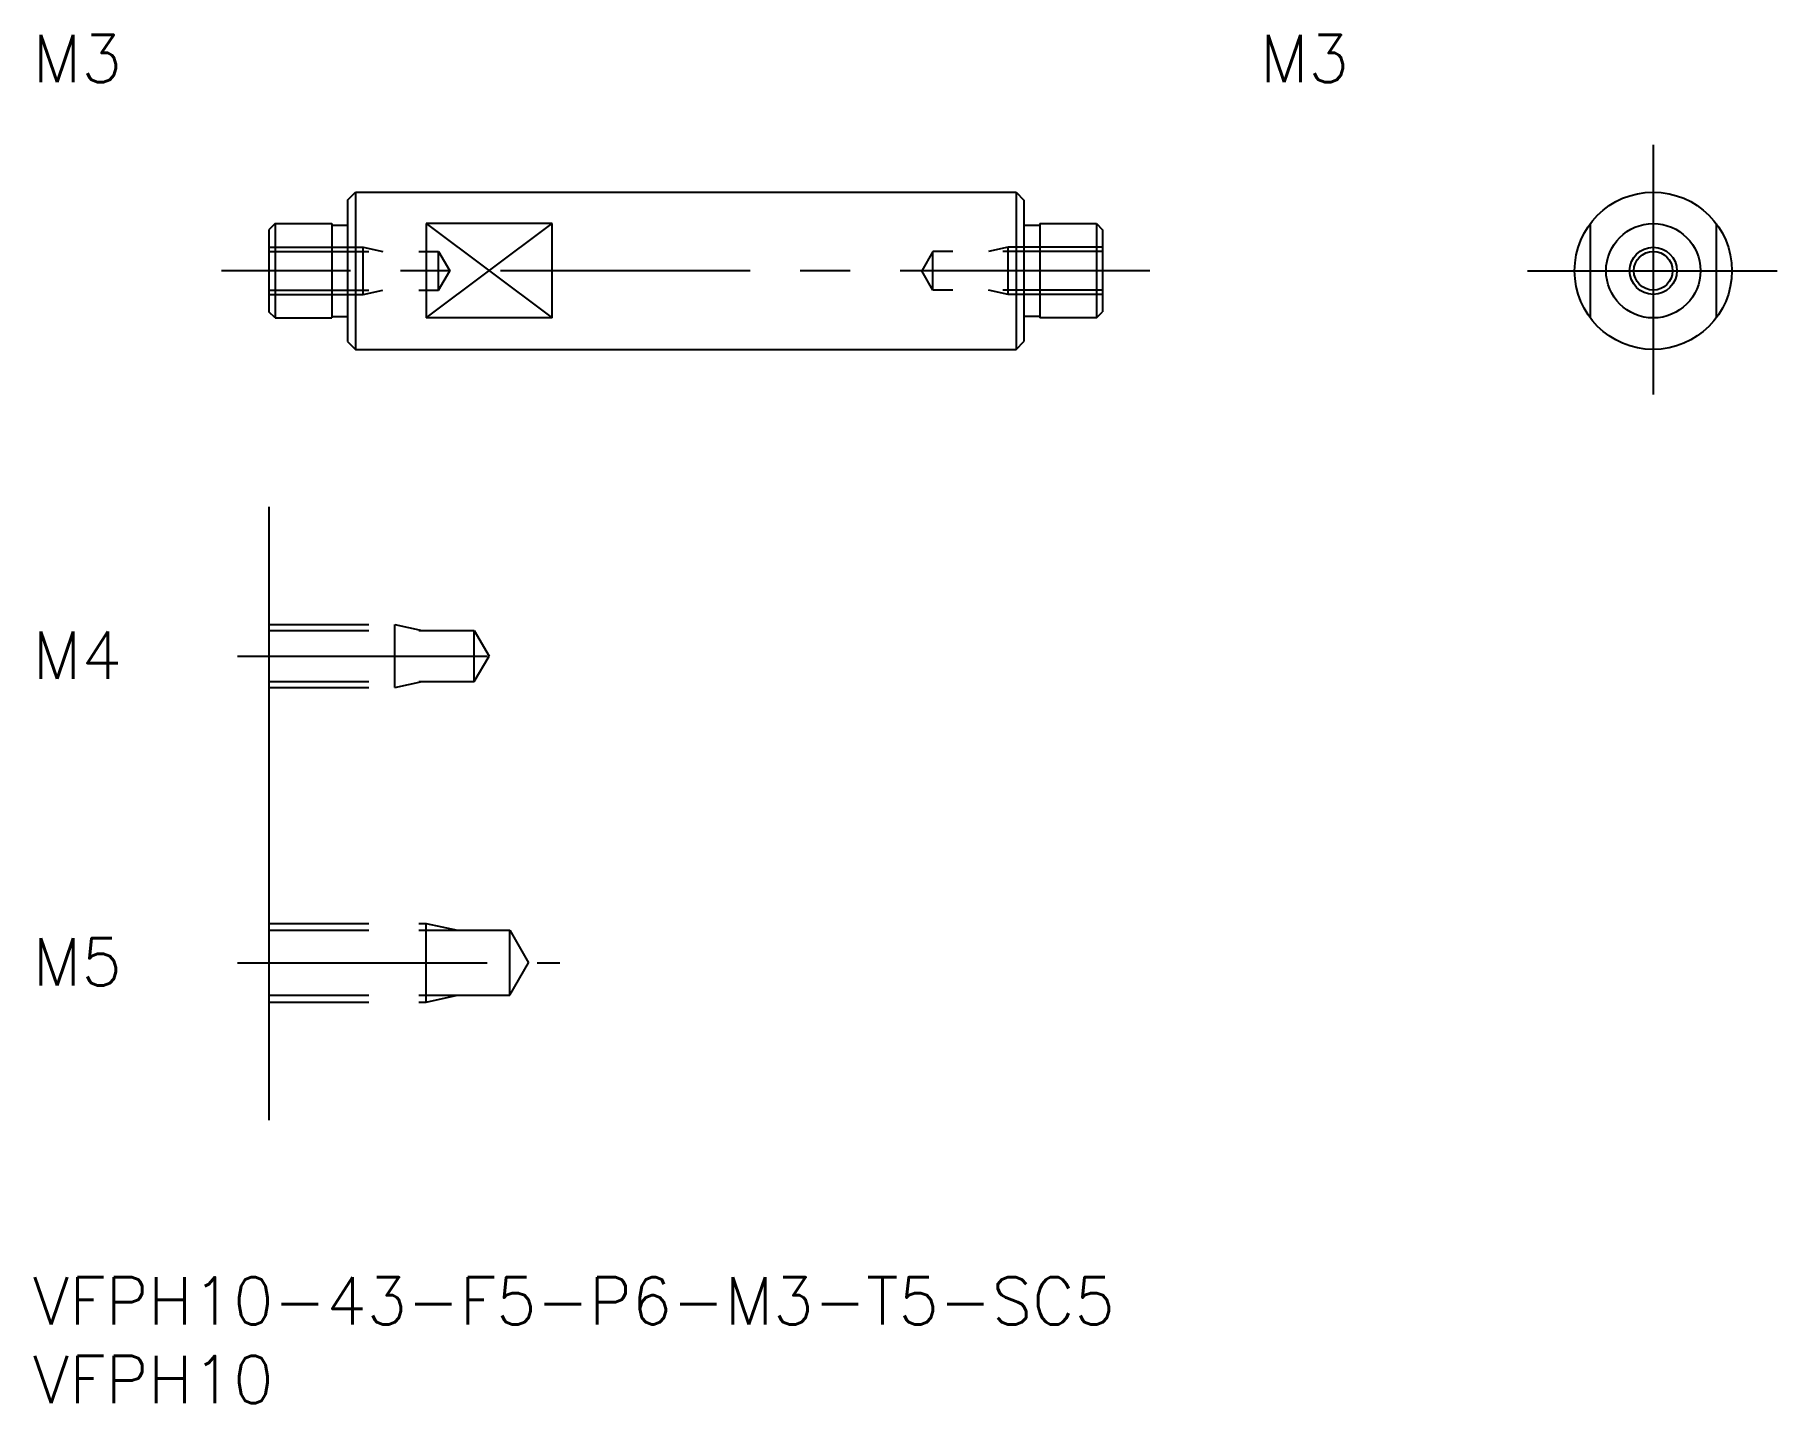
# Model space of a CAD drawing. Extents: x 0 to 111, y -8 to 79.
import ezdxf

# ---------------------------------------------------------------- set-up
doc = ezdxf.new("R2010")
doc.units = 0
doc.header["$LTSCALE"] = 0.5
doc.linetypes.add('CENTER', pattern=[50.8, 31.75, -6.35, 6.35, -6.35])
doc.linetypes.add('DASHED', pattern=[19.05, 12.7, -6.35])
for name, color, linetype in [('MSM_CENTER', 1, 'CENTER'), ('MSM_CONTINUOUS', 7, 'CONTINUOUS'), ('MSM_DASHED', 4, 'DASHED'), ('MSM_NARROW', 5, 'CONTINUOUS'), ('MSM_PART_NUMBER', 7, 'CONTINUOUS')]:
    doc.layers.add(name, color=color, linetype=linetype)
doc.styles.get("Standard").update_dxf_attribs({"font": 'txt.shx', "height": 3, "bigfont": 'bigfont.shx'})

# ---------------------------------------------------------------- blocks, each defined once
blk = doc.blocks.new('*U4')
at = {"layer": 'MSM_PART_NUMBER'}
blk.add_text('VFPH10-43-F5-P6-M3-T5-SC5', height=3, dxfattribs=at).set_placement((0, -3))
blk = doc.blocks.new('*U5')
at = {"layer": 'MSM_PART_NUMBER'}
blk.add_text('VFPH10', height=3, dxfattribs=at).set_placement((0, -8))
blk = doc.blocks.new('*U6')
at = {"layer": 'MSM_PART_NUMBER'}
blk.add_text('M5', height=3, dxfattribs=at).set_placement((0, 18.56))
blk = doc.blocks.new('*U7')
at = {"layer": 'MSM_PART_NUMBER'}
blk.add_text('M4', height=3, dxfattribs=at).set_placement((0, 38.06))
blk = doc.blocks.new('*U8')
at = {"layer": 'MSM_PART_NUMBER'}
blk.add_text('M3', height=3, dxfattribs=at).set_placement((0, 76))
blk = doc.blocks.new('*U9')
at = {"layer": 'MSM_PART_NUMBER'}
blk.add_text('M3', height=3, rotation=360, dxfattribs=at).set_placement((78, 76))

msp = doc.modelspace()

# ---------------------------------------------------------------- linework, layer by layer
at = {"layer": 'MSM_CENTER'}
for p, q in [((103, 72), (103, 56)), ((71, 64), (12, 64)), ((95, 64), (111, 64)), ((13, 39.5), (31, 39.5)), ((13, 20), (33.5, 20))]:
    msp.add_line(p, q, dxfattribs=at)
at = {"layer": 'MSM_CONTINUOUS'}
for p, q in [((20, 68.5), (20.5, 69)), ((20.5, 69), (62.5, 69)), ((20.5, 69), (20.5, 59)), ((62.5, 69), (62.5, 59)), ((62.5, 69), (63, 68.5)), ((20, 68.5), (20, 59.5)), ((63, 68.5), (63, 59.5)), ((15.4, 67), (15, 66.6)), ((15, 66.6), (15, 61.4)), ((15.4, 67), (19, 67)), ((15.4, 67), (15.4, 61)), ((19, 67), (19, 61)), ((19, 66.9), (20, 66.9)), ((33, 67), (25, 67)), ((25, 67), (25, 61)), ((33, 61), (33, 67)), ((63, 66.9), (64, 66.9)), ((64, 67), (64, 61)), ((64, 67), (67.6, 67)), ((67.6, 67), (68, 66.6)), ((67.6, 67), (67.6, 61)), ((68, 66.6), (68, 61.4)), ((15.4, 61), (15, 61.4)), ((15.4, 61), (19, 61)), ((19, 61.1), (20, 61.1)), ((33, 61), (25, 61)), ((64, 61.1), (63, 61.1)), ((67.6, 61), (64, 61)), ((67.6, 61), (68, 61.4)), ((20, 59.5), (20.5, 59)), ((20.5, 59), (62.5, 59)), ((62.5, 59), (63, 59.5)), ((15, 49), (15, 10))]:
    msp.add_line(p, q, dxfattribs=at)
for radius in [5, 3, 1.23]:
    msp.add_circle((103, 64), radius, dxfattribs=at)
at = {"layer": 'MSM_DASHED'}
for p, q in [((99, 67), (99, 61)), ((107, 67), (107, 61)), ((15, 65.5), (21, 65.5)), ((21, 65.5), (22.25, 65.23)), ((21, 62.5), (21, 65.5)), ((62, 65.5), (60.75, 65.23)), ((68, 65.5), (62, 65.5)), ((62, 62.5), (62, 65.5)), ((15, 65.23), (25.79, 65.23)), ((25.79, 62.77), (25.79, 65.23)), ((25.79, 65.23), (26.5, 64)), ((57.21, 65.23), (56.5, 64)), ((68, 65.23), (57.21, 65.23)), ((57.21, 62.77), (57.21, 65.23)), ((25.79, 62.77), (26.5, 64)), ((57.21, 62.77), (56.5, 64)), ((15, 62.77), (25.79, 62.77)), ((15, 62.5), (21, 62.5)), ((21, 62.5), (22.25, 62.77)), ((68, 62.77), (57.21, 62.77)), ((62, 62.5), (60.75, 62.77)), ((68, 62.5), (62, 62.5)), ((15, 41.5), (23, 41.5)), ((15, 41.12), (28.06, 41.12)), ((23, 37.5), (23, 41.5)), ((23, 41.5), (24.75, 41.12)), ((28.06, 37.88), (28.06, 41.12)), ((28.06, 41.12), (29, 39.5)), ((28.06, 37.88), (29, 39.5)), ((15, 37.88), (28.06, 37.88)), ((23, 37.5), (24.75, 37.88)), ((15, 37.5), (23, 37.5)), ((15, 22.5), (25, 22.5)), ((25, 17.5), (25, 22.5)), ((25, 22.5), (27, 22.07)), ((15, 22.07), (30.31, 22.07)), ((30.31, 17.93), (30.31, 22.07)), ((30.31, 22.07), (31.5, 20)), ((30.31, 17.93), (31.5, 20)), ((15, 17.93), (30.31, 17.93)), ((25, 17.5), (27, 17.93)), ((15, 17.5), (25, 17.5))]:
    msp.add_line(p, q, dxfattribs=at)
at = {"layer": 'MSM_NARROW'}
for p, q in [((25, 67), (33, 61)), ((25, 61), (33, 67))]:
    msp.add_line(p, q, dxfattribs=at)
msp.add_circle((103, 64), 1.5, dxfattribs=at)

# ---------------------------------------------------------------- block references
at = {"layer": 'MSM_CONTINUOUS'}
for name in ['*U8', '*U9', '*U7', '*U6', '*U4', '*U5']:
    msp.add_blockref(name, (0, 0), dxfattribs=at)

doc.saveas('drawing.dxf')
